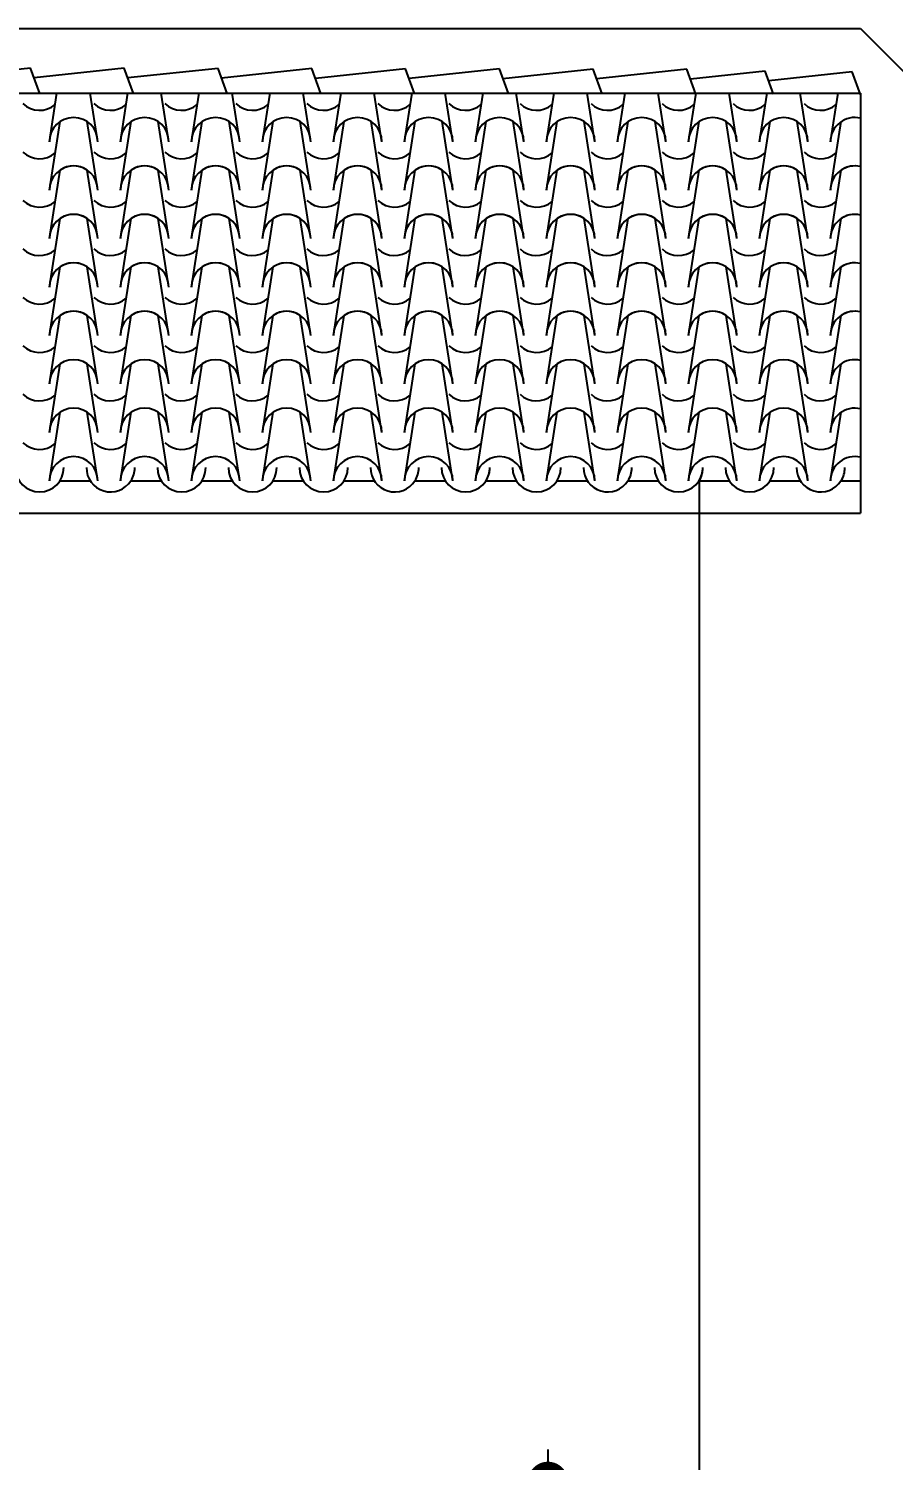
# Model space of a CAD drawing. Header units: millimetres. Extents: x 237 to 339, y 16 to 52.
# Drawn here: x 274.098 to 276.776, y 18.151 to 22.585 of the extents above; entities that cross this region are included whole.
import ezdxf

# ---------------------------------------------------------------- set-up
doc = ezdxf.new("R2010")
doc.units = ezdxf.units.MM
doc.header["$LTSCALE"] = 0.6
doc.header["$MEASUREMENT"] = 0
doc.layers.get('DEFPOINTS').update_dxf_attribs({"color": 253})
for name, color, linetype in [('01', 1, 'Continuous'), ('AR-ALV', 5, 'Continuous'), ('AR-ALV-BXA', 1, 'Continuous'), ('COBERTURA', 32, 'Continuous')]:
    doc.layers.add(name, color=color, linetype=linetype)
doc.styles.add('stylUS BT', font='stylu.ttf', dxfattribs={"width": 1.5})
doc.dimstyles.new('ARQ_100 1', dxfattribs={"dimtxt": 0.125, "dimasz": 0.2, "dimexe": 0.1, "dimexo": 0.1, "dimgap": 0.1, "dimtad": 1, "dimzin": 6, "dimtxsty": 'stylUS BT', "dimblk1": 'DOTSMALL', "dimblk2": 'DOTSMALL', "dimsah": 1, "dimcen": 0.09, "dimdle": 0.1, "dimclrd": 256, "dimclre": 256, "dimclrt": 2, "dimaunit": 1, "dimadec": 0, "dimazin": 0, "dimtfac": 1, "dimtmove": 2, "dimatfit": 3, "dimldrblk": 'OPEN30', "dimfxl": 1, "dimtolj": 1, "dimtzin": 0, "dimarcsym": 0})

# ---------------------------------------------------------------- blocks, each defined once
blk = doc.blocks.new('_DOTSMALL')
at = {"color": 0, "linetype": 'ByBlock', "const_width": 0.5}
blk.add_lwpolyline([(-0.0625, 0, 1), (0.0625, 0, 1)], format="xyb", close=True, dxfattribs=at)
blk = doc.blocks.new('*D66')
at = {"layer": '01', "lineweight": -2}
for p, q in [((275.7061, 18.1847), (275.7061, 16.7847)), ((276.0739, 18.0847), (275.6061, 18.0847)), ((276.0739, 16.8847), (275.6061, 16.8847))]:
    blk.add_line(p, q, dxfattribs=at)
at = {"layer": 'DEFPOINTS', "color": 0}
for p in [(276.1739, 18.0847), (275.7061, 16.8847), (276.1739, 16.8847)]:
    blk.add_point(p, dxfattribs=at)
at = {"layer": '01', "lineweight": -2, "xscale": 0.2, "yscale": 0.2, "zscale": 0.2}
for p, rotation in [((275.7061, 18.0847), 90), ((275.7061, 16.8847), 270)]:
    blk.add_blockref('_DOTSMALL', p, dxfattribs=dict(at, rotation=rotation))
at = {"layer": '01', "color": 2, "insert": (275.5319, 17.4847), "char_height": 0.125, "attachment_point": 5, "rotation": 90, "style": 'stylUS BT'}
blk.add_mtext('\\A1;1,20', dxfattribs=at)
blk = doc.blocks.new('_Open30')
at = {"layer": 'AR-ALV', "color": 0, "lineweight": -2}
for p, q in [((-1, 0.268), (0, 0)), ((0, 0), (-1, -0.268)), ((0, 0), (-1, 0))]:
    blk.add_line(p, q, dxfattribs=at)

msp = doc.modelspace()

# ---------------------------------------------------------------- linework, layer by layer
at = {"layer": 'AR-ALV-BXA', "lineweight": -3}
for p, q in [((269.3239, 22.5847), (276.6739, 22.5847)), ((276.6739, 22.5847), (278.6739, 20.5847)), ((269.3239, 22.3845), (276.6739, 22.3845)), ((276.6739, 22.3845), (276.6739, 21.0845)), ((274.1946, 21.1845), (274.2887, 21.1845)), ((274.4145, 21.1845), (274.5086, 21.1845)), ((274.6344, 21.1845), (274.7285, 21.1845)), ((274.8543, 21.1845), (274.9484, 21.1845)), ((275.0742, 21.1845), (275.1684, 21.1845)), ((275.2942, 21.1845), (275.3883, 21.1845)), ((275.5141, 21.1845), (275.6082, 21.1845)), ((275.734, 21.1845), (275.8281, 21.1845)), ((275.734, 21.1845), (275.8281, 21.1845)), ((275.9539, 21.1845), (276.048, 21.1845)), ((275.9539, 21.1845), (276.048, 21.1845)), ((276.1738, 21.1845), (276.2679, 21.1845)), ((276.1739, 21.1845), (276.1739, 18.0847)), ((276.3937, 21.1845), (276.4878, 21.1845)), ((276.3937, 21.1845), (276.4878, 21.1845)), ((276.6136, 21.1845), (276.6739, 21.1845)), ((276.6136, 21.1845), (276.6739, 21.1845)), ((269.3239, 21.0845), (276.6739, 21.0845))]:
    msp.add_line(p, q, dxfattribs=at)
at = {"layer": 'COBERTURA', "lineweight": -3}
for p, q in [((274.1035, 22.4627), (273.8241, 22.433)), ((274.1323, 22.3839), (274.1035, 22.4627)), ((274.3939, 22.4622), (274.1145, 22.4325)), ((274.4225, 22.3839), (274.3939, 22.4622)), ((274.6843, 22.4616), (274.405, 22.4319)), ((274.7128, 22.3839), (274.6843, 22.4616)), ((274.9748, 22.4611), (274.6954, 22.4314)), ((275.003, 22.3839), (274.9748, 22.4611)), ((275.2652, 22.4605), (274.9858, 22.4308)), ((275.2932, 22.3839), (275.2652, 22.4605)), ((275.5556, 22.46), (275.2763, 22.4303)), ((275.5835, 22.3839), (275.5556, 22.46)), ((275.8461, 22.4594), (275.5667, 22.4297)), ((275.8741, 22.3828), (275.8461, 22.4594)), ((276.1365, 22.4589), (275.8571, 22.4292)), ((276.1645, 22.3823), (276.1365, 22.4589)), ((276.3788, 22.4532), (276.1476, 22.4286)), ((276.405, 22.3817), (276.3788, 22.4532)), ((276.6486, 22.4505), (276.3899, 22.423)), ((276.6739, 22.3812), (276.6486, 22.4505)), ((274.1275, 22.3971), (274.1275, 22.3971)), ((274.4179, 22.3966), (274.4179, 22.3966)), ((274.7084, 22.396), (274.7084, 22.396)), ((274.9988, 22.3955), (274.9988, 22.3955)), ((275.2892, 22.3949), (275.2892, 22.3949)), ((275.5797, 22.3944), (275.5797, 22.3944)), ((274.162, 22.2345), (274.1856, 22.3845)), ((274.312, 22.2345), (274.2884, 22.3845)), ((274.3819, 22.2345), (274.4055, 22.3845)), ((274.5319, 22.2345), (274.5083, 22.3845)), ((274.6018, 22.2345), (274.6254, 22.3845)), ((274.7518, 22.2345), (274.7282, 22.3845)), ((274.8217, 22.2345), (274.8453, 22.3845)), ((274.9717, 22.2345), (274.9481, 22.3845)), ((275.0416, 22.2345), (275.0652, 22.3845)), ((275.1916, 22.2345), (275.168, 22.3845)), ((275.2615, 22.2345), (275.2852, 22.3845)), ((275.4115, 22.2345), (275.3879, 22.3845)), ((275.4815, 22.2345), (275.5051, 22.3845)), ((275.4815, 22.2345), (275.5051, 22.3845)), ((275.6315, 22.2345), (275.6078, 22.3845)), ((275.7014, 22.2345), (275.725, 22.3845)), ((275.8514, 22.2345), (275.8278, 22.3845)), ((275.9213, 22.2345), (275.9449, 22.3845)), ((276.0713, 22.2345), (276.0477, 22.3845)), ((276.1412, 22.2345), (276.1648, 22.3845)), ((276.1412, 22.2345), (276.1648, 22.3845)), ((276.2912, 22.2345), (276.2676, 22.3845)), ((276.3611, 22.2345), (276.3847, 22.3845)), ((276.5111, 22.2345), (276.4875, 22.3845)), ((276.581, 22.2345), (276.6046, 22.3845)), ((274.162, 22.0845), (274.1954, 22.2969)), ((274.312, 22.0845), (274.2786, 22.2969)), ((274.3819, 22.0845), (274.4153, 22.2969)), ((274.5319, 22.0845), (274.4985, 22.2969)), ((274.6018, 22.0845), (274.6352, 22.2969)), ((274.7518, 22.0845), (274.7184, 22.2969)), ((274.8217, 22.0845), (274.8552, 22.2969)), ((274.9717, 22.0845), (274.9383, 22.2969)), ((275.0416, 22.0845), (275.0751, 22.2969)), ((275.1916, 22.0845), (275.1582, 22.2969)), ((275.2615, 22.0845), (275.295, 22.2969)), ((275.4115, 22.0845), (275.3781, 22.2969)), ((275.4815, 22.0845), (275.5149, 22.2969)), ((275.4815, 22.0845), (275.5149, 22.2969)), ((275.6315, 22.0845), (275.598, 22.2969)), ((275.7014, 22.0845), (275.7348, 22.2969)), ((275.8514, 22.0845), (275.8179, 22.2969)), ((275.9213, 22.0845), (275.9547, 22.2969)), ((276.0713, 22.0845), (276.0378, 22.2969)), ((276.1412, 22.0845), (276.1746, 22.2969)), ((276.1412, 22.0845), (276.1746, 22.2969)), ((276.2912, 22.0845), (276.2578, 22.2969)), ((276.3611, 22.0845), (276.3945, 22.2969)), ((276.5111, 22.0845), (276.4777, 22.2969)), ((276.581, 22.0845), (276.6144, 22.2969)), ((274.162, 21.9345), (274.1954, 22.1469)), ((274.312, 21.9345), (274.2786, 22.1469)), ((274.3819, 21.9345), (274.4153, 22.1469)), ((274.5319, 21.9345), (274.4985, 22.1469)), ((274.6018, 21.9345), (274.6352, 22.1469)), ((274.7518, 21.9345), (274.7184, 22.1469)), ((274.8217, 21.9345), (274.8552, 22.1469)), ((274.9717, 21.9345), (274.9383, 22.1469)), ((275.0416, 21.9345), (275.0751, 22.1469)), ((275.1916, 21.9345), (275.1582, 22.1469)), ((275.2615, 21.9345), (275.295, 22.1469)), ((275.4115, 21.9345), (275.3781, 22.1469)), ((275.4815, 21.9345), (275.5149, 22.1469)), ((275.4815, 21.9345), (275.5149, 22.1469)), ((275.6315, 21.9345), (275.598, 22.1469)), ((275.7014, 21.9345), (275.7348, 22.1469)), ((275.8514, 21.9345), (275.8179, 22.1469)), ((275.9213, 21.9345), (275.9547, 22.1469)), ((276.0713, 21.9345), (276.0378, 22.1469)), ((276.1412, 21.9345), (276.1746, 22.1469)), ((276.1412, 21.9345), (276.1746, 22.1469)), ((276.2912, 21.9345), (276.2578, 22.1469)), ((276.3611, 21.9345), (276.3945, 22.1469)), ((276.5111, 21.9345), (276.4777, 22.1469)), ((276.581, 21.9345), (276.6144, 22.1469)), ((274.162, 21.7845), (274.1954, 21.9969)), ((274.312, 21.7845), (274.2786, 21.9969)), ((274.3819, 21.7845), (274.4153, 21.9969)), ((274.5319, 21.7845), (274.4985, 21.9969)), ((274.6018, 21.7845), (274.6352, 21.9969)), ((274.7518, 21.7845), (274.7184, 21.9969)), ((274.8217, 21.7845), (274.8552, 21.9969)), ((274.9717, 21.7845), (274.9383, 21.9969)), ((275.0416, 21.7845), (275.0751, 21.9969)), ((275.1916, 21.7845), (275.1582, 21.9969)), ((275.2615, 21.7845), (275.295, 21.9969)), ((275.4115, 21.7845), (275.3781, 21.9969)), ((275.4815, 21.7845), (275.5149, 21.9969)), ((275.4815, 21.7845), (275.5149, 21.9969)), ((275.6315, 21.7845), (275.598, 21.9969)), ((275.7014, 21.7845), (275.7348, 21.9969)), ((275.8514, 21.7845), (275.8179, 21.9969)), ((275.9213, 21.7845), (275.9547, 21.9969)), ((276.0713, 21.7845), (276.0378, 21.9969)), ((276.1412, 21.7845), (276.1746, 21.9969)), ((276.1412, 21.7845), (276.1746, 21.9969)), ((276.2912, 21.7845), (276.2578, 21.9969)), ((276.3611, 21.7845), (276.3945, 21.9969)), ((276.5111, 21.7845), (276.4777, 21.9969)), ((276.581, 21.7845), (276.6144, 21.9969)), ((274.162, 21.6345), (274.1954, 21.8469)), ((274.312, 21.6345), (274.2786, 21.8469)), ((274.3819, 21.6345), (274.4153, 21.8469)), ((274.5319, 21.6345), (274.4985, 21.8469)), ((274.6018, 21.6345), (274.6352, 21.8469)), ((274.7518, 21.6345), (274.7184, 21.8469)), ((274.8217, 21.6345), (274.8552, 21.8469)), ((274.9717, 21.6345), (274.9383, 21.8469)), ((275.0416, 21.6345), (275.0751, 21.8469)), ((275.1916, 21.6345), (275.1582, 21.8469)), ((275.2615, 21.6345), (275.295, 21.8469)), ((275.4115, 21.6345), (275.3781, 21.8469)), ((275.4815, 21.6345), (275.5149, 21.8469)), ((275.4815, 21.6345), (275.5149, 21.8469)), ((275.6315, 21.6345), (275.598, 21.8469)), ((275.7014, 21.6345), (275.7348, 21.8469)), ((275.8514, 21.6345), (275.8179, 21.8469)), ((275.9213, 21.6345), (275.9547, 21.8469)), ((276.0713, 21.6345), (276.0378, 21.8469)), ((276.1412, 21.6345), (276.1746, 21.8469)), ((276.1412, 21.6345), (276.1746, 21.8469)), ((276.2912, 21.6345), (276.2578, 21.8469)), ((276.3611, 21.6345), (276.3945, 21.8469)), ((276.5111, 21.6345), (276.4777, 21.8469)), ((276.581, 21.6345), (276.6144, 21.8469)), ((274.162, 21.4845), (274.1954, 21.6969)), ((274.312, 21.4845), (274.2786, 21.6969)), ((274.3819, 21.4845), (274.4153, 21.6969)), ((274.5319, 21.4845), (274.4985, 21.6969)), ((274.6018, 21.4845), (274.6352, 21.6969)), ((274.7518, 21.4845), (274.7184, 21.6969)), ((274.8217, 21.4845), (274.8552, 21.6969)), ((274.9717, 21.4845), (274.9383, 21.6969)), ((275.0416, 21.4845), (275.0751, 21.6969)), ((275.1916, 21.4845), (275.1582, 21.6969)), ((275.2615, 21.4845), (275.295, 21.6969)), ((275.4115, 21.4845), (275.3781, 21.6969)), ((275.4815, 21.4845), (275.5149, 21.6969)), ((275.4815, 21.4845), (275.5149, 21.6969)), ((275.6315, 21.4845), (275.598, 21.6969)), ((275.7014, 21.4845), (275.7348, 21.6969)), ((275.8514, 21.4845), (275.8179, 21.6969)), ((275.9213, 21.4845), (275.9547, 21.6969)), ((276.0713, 21.4845), (276.0378, 21.6969)), ((276.1412, 21.4845), (276.1746, 21.6969)), ((276.1412, 21.4845), (276.1746, 21.6969)), ((276.2912, 21.4845), (276.2578, 21.6969)), ((276.3611, 21.4845), (276.3945, 21.6969)), ((276.5111, 21.4845), (276.4777, 21.6969)), ((276.581, 21.4845), (276.6144, 21.6969)), ((274.162, 21.3345), (274.1954, 21.5469)), ((274.312, 21.3345), (274.2786, 21.5469)), ((274.3819, 21.3345), (274.4153, 21.5469)), ((274.5319, 21.3345), (274.4985, 21.5469)), ((274.6018, 21.3345), (274.6352, 21.5469)), ((274.7518, 21.3345), (274.7184, 21.5469)), ((274.8217, 21.3345), (274.8552, 21.5469)), ((274.9717, 21.3345), (274.9383, 21.5469)), ((275.0416, 21.3345), (275.0751, 21.5469)), ((275.1916, 21.3345), (275.1582, 21.5469)), ((275.2615, 21.3345), (275.295, 21.5469)), ((275.4115, 21.3345), (275.3781, 21.5469)), ((275.4815, 21.3345), (275.5149, 21.5469)), ((275.4815, 21.3345), (275.5149, 21.5469)), ((275.6315, 21.3345), (275.598, 21.5469)), ((275.7014, 21.3345), (275.7348, 21.5469)), ((275.8514, 21.3345), (275.8179, 21.5469)), ((275.9213, 21.3345), (275.9547, 21.5469)), ((276.0713, 21.3345), (276.0378, 21.5469)), ((276.1412, 21.3345), (276.1746, 21.5469)), ((276.1412, 21.3345), (276.1746, 21.5469)), ((276.2912, 21.3345), (276.2578, 21.5469)), ((276.3611, 21.3345), (276.3945, 21.5469)), ((276.5111, 21.3345), (276.4777, 21.5469)), ((276.581, 21.3345), (276.6144, 21.5469)), ((274.162, 21.1845), (274.1954, 21.3969)), ((274.312, 21.1845), (274.2786, 21.3969)), ((274.3819, 21.1845), (274.4153, 21.3969)), ((274.5319, 21.1845), (274.4985, 21.3969)), ((274.6018, 21.1845), (274.6352, 21.3969)), ((274.7518, 21.1845), (274.7184, 21.3969)), ((274.8217, 21.1845), (274.8552, 21.3969)), ((274.9717, 21.1845), (274.9383, 21.3969)), ((275.0416, 21.1845), (275.0751, 21.3969)), ((275.1916, 21.1845), (275.1582, 21.3969)), ((275.2615, 21.1845), (275.295, 21.3969)), ((275.4115, 21.1845), (275.3781, 21.3969)), ((275.4815, 21.1845), (275.5149, 21.3969)), ((275.4815, 21.1845), (275.5149, 21.3969)), ((275.6315, 21.1845), (275.598, 21.3969)), ((275.7014, 21.1845), (275.7348, 21.3969)), ((275.8514, 21.1845), (275.8179, 21.3969)), ((275.9213, 21.1845), (275.9547, 21.3969)), ((276.0713, 21.1845), (276.0378, 21.3969)), ((276.1412, 21.1845), (276.1746, 21.3969)), ((276.1412, 21.1845), (276.1746, 21.3969)), ((276.2912, 21.1845), (276.2578, 21.3969)), ((276.3611, 21.1845), (276.3945, 21.3969)), ((276.5111, 21.1845), (276.4777, 21.3969)), ((276.581, 21.1845), (276.6144, 21.3969))]:
    msp.add_line(p, q, dxfattribs=at)
for centre, start, end in [((274.1317, 22.4069), 226.5369, 310.2081), ((274.3516, 22.4069), 226.5369, 310.2081), ((274.5715, 22.4069), 226.5369, 310.2081), ((274.7914, 22.4069), 226.5369, 310.2081), ((275.0113, 22.4069), 226.5369, 310.2081), ((275.2313, 22.4069), 226.5369, 310.2081), ((275.4512, 22.4069), 226.5369, 310.2081), ((275.6711, 22.4069), 226.5369, 310.2081), ((275.891, 22.4069), 226.5369, 310.2081), ((276.1109, 22.4069), 226.5369, 310.2081), ((276.3308, 22.4069), 226.5369, 310.2081), ((276.5507, 22.4069), 226.5369, 310.2081), ((274.237, 22.2345), 0, 180), ((274.4569, 22.2345), 0, 180), ((274.6768, 22.2345), 0, 180), ((274.8967, 22.2345), 0, 180), ((275.1166, 22.2345), 0, 180), ((275.3365, 22.2345), 0, 180), ((275.5565, 22.2345), 0, 180), ((275.7764, 22.2345), 0, 180), ((275.9963, 22.2345), 0, 180), ((276.2162, 22.2345), 0, 180), ((276.4361, 22.2345), 0, 180), ((276.656, 22.2345), 76.1704, 180), ((274.1317, 22.2569), 226.5369, 310.2081), ((274.3516, 22.2569), 226.5369, 310.2081), ((274.5715, 22.2569), 226.5369, 310.2081), ((274.7914, 22.2569), 226.5369, 310.2081), ((275.0113, 22.2569), 226.5369, 310.2081), ((275.2313, 22.2569), 226.5369, 310.2081), ((275.4512, 22.2569), 226.5369, 310.2081), ((275.6711, 22.2569), 226.5369, 310.2081), ((275.891, 22.2569), 226.5369, 310.2081), ((276.1109, 22.2569), 226.5369, 310.2081), ((276.3308, 22.2569), 226.5369, 310.2081), ((276.5507, 22.2569), 226.5369, 310.2081), ((274.237, 22.0845), 0, 180), ((274.237, 22.0845), 56.343, 123.657), ((274.4569, 22.0845), 0, 180), ((274.4569, 22.0845), 56.343, 123.657), ((274.6768, 22.0845), 0, 180), ((274.6768, 22.0845), 56.343, 123.657), ((274.8967, 22.0845), 0, 180), ((274.8967, 22.0845), 56.343, 123.657), ((275.1166, 22.0845), 0, 180), ((275.1166, 22.0845), 56.343, 123.657), ((275.3365, 22.0845), 0, 180), ((275.3365, 22.0845), 56.343, 123.657), ((275.5565, 22.0845), 0, 180), ((275.5565, 22.0845), 56.343, 123.657), ((275.7764, 22.0845), 0, 180), ((275.7764, 22.0845), 56.343, 123.657), ((275.9963, 22.0845), 0, 180), ((275.9963, 22.0845), 56.343, 123.657), ((276.2162, 22.0845), 0, 180), ((276.2162, 22.0845), 56.343, 123.657), ((276.4361, 22.0845), 0, 180), ((276.4361, 22.0845), 56.343, 123.657), ((276.656, 22.0845), 76.1704, 180), ((276.656, 22.0845), 76.1704, 123.657), ((274.1317, 22.1069), 226.5369, 310.2081), ((274.3516, 22.1069), 226.5369, 310.2081), ((274.5715, 22.1069), 226.5369, 310.2081), ((274.7914, 22.1069), 226.5369, 310.2081), ((275.0113, 22.1069), 226.5369, 310.2081), ((275.2313, 22.1069), 226.5369, 310.2081), ((275.4512, 22.1069), 226.5369, 310.2081), ((275.6711, 22.1069), 226.5369, 310.2081), ((275.891, 22.1069), 226.5369, 310.2081), ((276.1109, 22.1069), 226.5369, 310.2081), ((276.3308, 22.1069), 226.5369, 310.2081), ((276.5507, 22.1069), 226.5369, 310.2081), ((274.237, 21.9345), 0, 180), ((274.237, 21.9345), 56.343, 123.657), ((274.4569, 21.9345), 0, 180), ((274.4569, 21.9345), 56.343, 123.657), ((274.6768, 21.9345), 0, 180), ((274.6768, 21.9345), 56.343, 123.657), ((274.8967, 21.9345), 0, 180), ((274.8967, 21.9345), 56.343, 123.657), ((275.1166, 21.9345), 0, 180), ((275.1166, 21.9345), 56.343, 123.657), ((275.3365, 21.9345), 0, 180), ((275.3365, 21.9345), 56.343, 123.657), ((275.5565, 21.9345), 0, 180), ((275.5565, 21.9345), 56.343, 123.657), ((275.7764, 21.9345), 0, 180), ((275.7764, 21.9345), 56.343, 123.657), ((275.9963, 21.9345), 0, 180), ((275.9963, 21.9345), 56.343, 123.657), ((276.2162, 21.9345), 0, 180), ((276.2162, 21.9345), 56.343, 123.657), ((276.4361, 21.9345), 0, 180), ((276.4361, 21.9345), 56.343, 123.657), ((276.656, 21.9345), 76.1704, 180), ((276.656, 21.9345), 76.1704, 123.657), ((274.1317, 21.9569), 226.5369, 310.2081), ((274.3516, 21.9569), 226.5369, 310.2081), ((274.5715, 21.9569), 226.5369, 310.2081), ((274.7914, 21.9569), 226.5369, 310.2081), ((275.0113, 21.9569), 226.5369, 310.2081), ((275.2313, 21.9569), 226.5369, 310.2081), ((275.4512, 21.9569), 226.5369, 310.2081), ((275.6711, 21.9569), 226.5369, 310.2081), ((275.891, 21.9569), 226.5369, 310.2081), ((276.1109, 21.9569), 226.5369, 310.2081), ((276.3308, 21.9569), 226.5369, 310.2081), ((276.5507, 21.9569), 226.5369, 310.2081), ((274.237, 21.7845), 0, 180), ((274.237, 21.7845), 56.343, 123.657), ((274.4569, 21.7845), 0, 180), ((274.4569, 21.7845), 56.343, 123.657), ((274.6768, 21.7845), 0, 180), ((274.6768, 21.7845), 56.343, 123.657), ((274.8967, 21.7845), 0, 180), ((274.8967, 21.7845), 56.343, 123.657), ((275.1166, 21.7845), 0, 180), ((275.1166, 21.7845), 56.343, 123.657), ((275.3365, 21.7845), 0, 180), ((275.3365, 21.7845), 56.343, 123.657), ((275.5565, 21.7845), 0, 180), ((275.5565, 21.7845), 56.343, 123.657), ((275.7764, 21.7845), 0, 180), ((275.7764, 21.7845), 56.343, 123.657), ((275.9963, 21.7845), 0, 180), ((275.9963, 21.7845), 56.343, 123.657), ((276.2162, 21.7845), 0, 180), ((276.2162, 21.7845), 56.343, 123.657), ((276.4361, 21.7845), 0, 180), ((276.4361, 21.7845), 56.343, 123.657), ((276.656, 21.7845), 76.1704, 180), ((276.656, 21.7845), 76.1704, 123.657), ((274.1317, 21.8069), 226.5369, 310.2081), ((274.3516, 21.8069), 226.5369, 310.2081), ((274.5715, 21.8069), 226.5369, 310.2081), ((274.7914, 21.8069), 226.5369, 310.2081), ((275.0113, 21.8069), 226.5369, 310.2081), ((275.2313, 21.8069), 226.5369, 310.2081), ((275.4512, 21.8069), 226.5369, 310.2081), ((275.6711, 21.8069), 226.5369, 310.2081), ((275.891, 21.8069), 226.5369, 310.2081), ((276.1109, 21.8069), 226.5369, 310.2081), ((276.3308, 21.8069), 226.5369, 310.2081), ((276.5507, 21.8069), 226.5369, 310.2081), ((274.237, 21.6345), 0, 180), ((274.237, 21.6345), 56.343, 123.657), ((274.4569, 21.6345), 0, 180), ((274.4569, 21.6345), 56.343, 123.657), ((274.6768, 21.6345), 0, 180), ((274.6768, 21.6345), 56.343, 123.657), ((274.8967, 21.6345), 0, 180), ((274.8967, 21.6345), 56.343, 123.657), ((275.1166, 21.6345), 0, 180), ((275.1166, 21.6345), 56.343, 123.657), ((275.3365, 21.6345), 0, 180), ((275.3365, 21.6345), 56.343, 123.657), ((275.5565, 21.6345), 0, 180), ((275.5565, 21.6345), 56.343, 123.657), ((275.7764, 21.6345), 0, 180), ((275.7764, 21.6345), 56.343, 123.657), ((275.9963, 21.6345), 0, 180), ((275.9963, 21.6345), 56.343, 123.657), ((276.2162, 21.6345), 0, 180), ((276.2162, 21.6345), 56.343, 123.657), ((276.4361, 21.6345), 0, 180), ((276.4361, 21.6345), 56.343, 123.657), ((276.656, 21.6345), 76.1704, 180), ((276.656, 21.6345), 76.1704, 123.657), ((274.1317, 21.6569), 226.5369, 310.2081), ((274.3516, 21.6569), 226.5369, 310.2081), ((274.5715, 21.6569), 226.5369, 310.2081), ((274.7914, 21.6569), 226.5369, 310.2081), ((275.0113, 21.6569), 226.5369, 310.2081), ((275.2313, 21.6569), 226.5369, 310.2081), ((275.4512, 21.6569), 226.5369, 310.2081), ((275.6711, 21.6569), 226.5369, 310.2081), ((275.891, 21.6569), 226.5369, 310.2081), ((276.1109, 21.6569), 226.5369, 310.2081), ((276.3308, 21.6569), 226.5369, 310.2081), ((276.5507, 21.6569), 226.5369, 310.2081), ((274.237, 21.4845), 0, 180), ((274.4569, 21.4845), 0, 180), ((274.6768, 21.4845), 0, 180), ((274.8967, 21.4845), 0, 180), ((275.1166, 21.4845), 0, 180), ((275.3365, 21.4845), 0, 180), ((275.5565, 21.4845), 0, 180), ((275.7764, 21.4845), 0, 180), ((275.9963, 21.4845), 0, 180), ((276.2162, 21.4845), 0, 180), ((276.4361, 21.4845), 0, 180), ((276.656, 21.4845), 76.1704, 180), ((274.1317, 21.5069), 226.5369, 310.2081), ((274.3516, 21.5069), 226.5369, 310.2081), ((274.5715, 21.5069), 226.5369, 310.2081), ((274.7914, 21.5069), 226.5369, 310.2081), ((275.0113, 21.5069), 226.5369, 310.2081), ((275.2313, 21.5069), 226.5369, 310.2081), ((275.4512, 21.5069), 226.5369, 310.2081), ((275.6711, 21.5069), 226.5369, 310.2081), ((275.891, 21.5069), 226.5369, 310.2081), ((276.1109, 21.5069), 226.5369, 310.2081), ((276.3308, 21.5069), 226.5369, 310.2081), ((276.5507, 21.5069), 226.5369, 310.2081), ((274.237, 21.3345), 0, 180), ((274.4569, 21.3345), 0, 180), ((274.6768, 21.3345), 0, 180), ((274.8967, 21.3345), 0, 180), ((275.1166, 21.3345), 0, 180), ((275.3365, 21.3345), 0, 180), ((275.5565, 21.3345), 0, 180), ((275.7764, 21.3345), 0, 180), ((275.9963, 21.3345), 0, 180), ((276.2162, 21.3345), 0, 180), ((276.4361, 21.3345), 0, 180), ((276.656, 21.3345), 76.1704, 180), ((274.1317, 21.3569), 226.5369, 310.2081), ((274.3516, 21.3569), 226.5369, 310.2081), ((274.5715, 21.3569), 226.5369, 310.2081), ((274.7914, 21.3569), 226.5369, 310.2081), ((275.0113, 21.3569), 226.5369, 310.2081), ((275.2313, 21.3569), 226.5369, 310.2081), ((275.4512, 21.3569), 226.5369, 310.2081), ((275.6711, 21.3569), 226.5369, 310.2081), ((275.891, 21.3569), 226.5369, 310.2081), ((276.1109, 21.3569), 226.5369, 310.2081), ((276.3308, 21.3569), 226.5369, 310.2081), ((276.5507, 21.3569), 226.5369, 310.2081), ((274.237, 21.1845), 0, 180), ((274.4569, 21.1845), 0, 180), ((274.6768, 21.1845), 0, 180), ((274.8967, 21.1845), 0, 180), ((275.1166, 21.1845), 0, 180), ((275.3365, 21.1845), 0, 180), ((275.5565, 21.1845), 0, 180), ((275.7764, 21.1845), 0, 180), ((275.9963, 21.1845), 0, 180), ((276.2162, 21.1845), 0, 180), ((276.4361, 21.1845), 0, 180), ((276.656, 21.1845), 76.1704, 180), ((274.1317, 21.2253), 180, 0), ((274.3516, 21.2253), 180, 326.9975), ((274.3516, 21.2253), 326.9975, 0), ((274.5715, 21.2253), 180, 0), ((274.7914, 21.2253), 180, 0), ((275.0113, 21.2253), 180, 0), ((275.2313, 21.2253), 180, 326.9975), ((275.2313, 21.2253), 326.9975, 0), ((275.4512, 21.2253), 180, 0), ((275.4512, 21.2253), 326.9975, 0), ((275.6711, 21.2253), 180, 0), ((275.891, 21.2253), 180, 326.9975), ((275.891, 21.2253), 326.9975, 0), ((276.1109, 21.2253), 180, 0), ((276.1109, 21.2253), 326.9975, 0), ((276.3308, 21.2253), 180, 0), ((276.5507, 21.2253), 180, 326.9975), ((276.5507, 21.2253), 326.9975, 0)]:
    msp.add_arc(centre, 0.075, start, end, dxfattribs=at)

# ---------------------------------------------------------------- dimensions: what is measured, and where the dimension line sits
at = {"layer": '01'}
dim = msp.add_linear_dim(base=(275.7061, 16.8847), p1=(276.1739, 18.0847), p2=(276.1739, 16.8847), angle=90, dimstyle='ARQ_100 1', dxfattribs=at)
dim.commit()
dim.dimension.update_dxf_attribs({"geometry": '*D66', "text_midpoint": (275.5319, 17.4847)})

doc.saveas('drawing.dxf')
